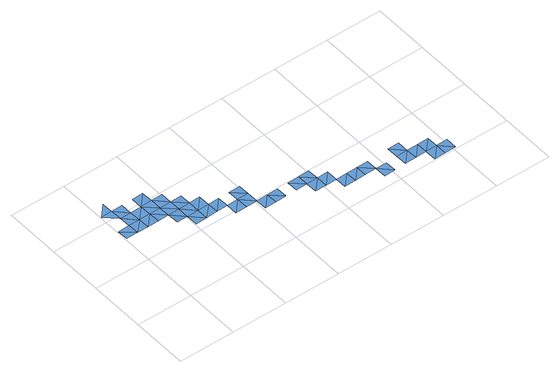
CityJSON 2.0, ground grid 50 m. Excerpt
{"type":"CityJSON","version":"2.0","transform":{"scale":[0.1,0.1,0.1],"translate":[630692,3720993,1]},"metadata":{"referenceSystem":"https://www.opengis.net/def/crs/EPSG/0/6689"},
"CityObjects":{
"waterbody1":{"type":"WaterBody","attributes":{"name":"福岡県津波浸水想定図","class":"1140","function":"2","WaterBodyTsunamiRiskAttribute.description":"1","WaterBodyTsunamiRiskAttribute.rank":"3"},"geometry":[{"type":"MultiSurface","lod":"1","boundaries":[[[0,1,2]],[[2,3,0]],[[4,5,6]],[[6,7,4]],[[4,7,8]],[[8,9,4]],[[10,11,8]],[[12,11,10]],[[13,14,15]],[[13,15,16]],[[17,18,19]],[[19,20,17]],[[21,22,23]],[[23,22,24]],[[25,26,27]],[[25,28,26]]]}]},
"waterbody2":{"type":"WaterBody","attributes":{"name":"福岡県津波浸水想定図","class":"1140","function":"2","WaterBodyTsunamiRiskAttribute.description":"1","WaterBodyTsunamiRiskAttribute.rank":"1"},"geometry":[{"type":"MultiSurface","lod":"1","boundaries":[[[2,29,3]],[[30,31,32]],[[33,29,2]],[[29,31,3]],[[30,32,34]],[[32,31,35]],[[35,31,29]],[[36,29,33]],[[37,32,35]],[[38,35,29]],[[33,39,36]],[[38,29,36]],[[38,36,40]],[[40,41,38]],[[38,42,43]],[[44,40,45]],[[38,41,42]],[[46,47,48]],[[41,40,49]],[[40,44,49]],[[50,44,48]],[[51,41,49]],[[48,47,50]],[[49,44,52]],[[44,50,52]],[[52,53,49]],[[54,50,47]],[[55,54,47]],[[52,50,56]],[[56,50,54]],[[55,57,54]],[[5,57,55]],[[4,9,58]],[[58,9,59]],[[60,61,14]],[[62,60,14]],[[63,64,65]],[[65,64,66]],[[64,63,67]],[[66,64,68]],[[69,64,67]],[[69,67,27]],[[27,70,69]],[[27,26,70]],[[28,71,26]],[[26,71,72]]]}]},
"waterbody3":{"type":"WaterBody","attributes":{"name":"福岡県津波浸水想定図","class":"1140","function":"2","WaterBodyTsunamiRiskAttribute.description":"1","WaterBodyTsunamiRiskAttribute.rank":"2"},"geometry":[{"type":"MultiSurface","lod":"1","boundaries":[[[45,36,39]],[[45,40,36]],[[73,48,45]],[[44,45,48]],[[74,11,12]],[[74,75,11]],[[62,14,13]],[[13,76,62]],[[16,77,13]],[[16,18,77]],[[20,23,17]],[[21,23,20]],[[22,78,79]],[[80,22,79]]]}]}
},
"vertices":[
[8,865,13],[10,765,15],[110,767,15],[108,867,14],[913,583,11],[813,581,11],[815,481,10],[915,483,10],[1015,485,10],[1013,585,11],[1017,385,10],[1115,486,10],[1117,387,10],[1517,394,10],[1417,392,11],[1419,292,11],[1519,294,10],[1719,298,8],[1619,296,10],[1621,196,8],[1721,198,8],[1821,200,8],[1921,202,9],[1819,300,8],[1919,302,9],[2324,10,12],[2422,112,11],[2323,110,12],[2424,12,12],
[208,869,11],[4,1065,12],[106,967,13],[104,1067,12],[210,769,11],[102,1167,12],[206,969,11],[308,871,11],[204,1069,12],[306,971,11],[310,771,11],[408,873,12],[406,973,12],[404,1073,12],[304,1071,12],[510,775,12],[410,773,12],[513,575,9],[613,577,9],[511,675,9],[508,875,12],[611,677,9],[506,975,12],[610,777,12],[608,877,12],[711,679,12],[713,579,11],[709,779,12],[811,681,11],[911,683,11],[1011,685,11],[1315,490,11],[1317,390,11],[1415,492,11],[2123,106,14],[2221,208,13],[2121,206,13],[2119,306,13],[2223,108,12],[2219,308,13],[2321,210,11],[2421,212,11],[2524,14,11],[2522,114,11],
[412,673,15],[1217,388,9],[1215,488,9],[1515,494,11],[1617,396,10],[1923,102,8],[2023,104,8],[2021,204,8]
]}
